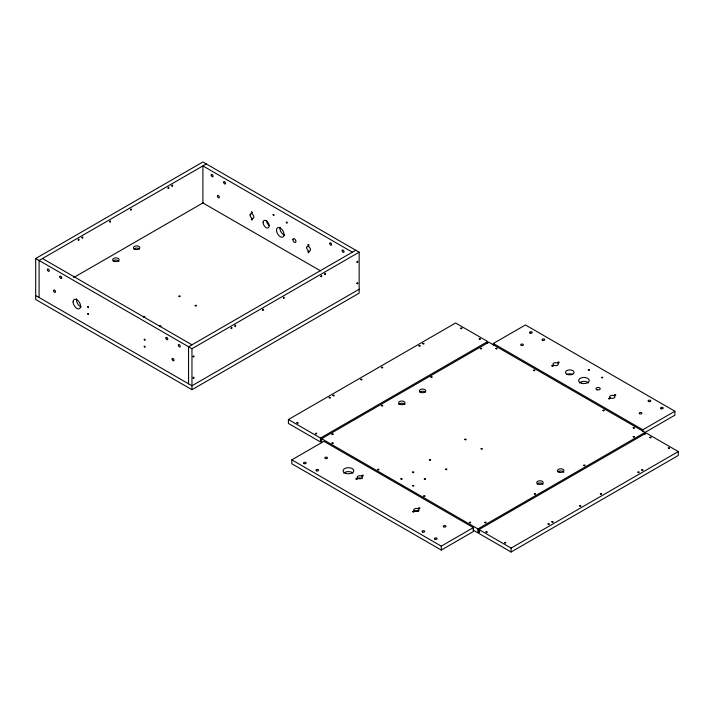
<?xml version="1.0" encoding="UTF-8"?>
<svg xmlns="http://www.w3.org/2000/svg" width="714" height="714" viewBox="0 0 714 714"><rect width="100%" height="100%" fill="white"/><g stroke="black" fill="none" stroke-linecap="round" stroke-linejoin="round"><path stroke-width="1.07" d="M35.7 295.56L35.7 299.478L191.959 389.692L359.16 293.159L359.16 252.194L202.901 161.98L35.7 258.513L35.7 295.56L191.959 385.774L359.16 289.241M479.014 529.574L479.014 533.492L511.099 552.02L678.3 455.487L678.3 451.56L646.215 433.041L479.014 529.574L511.099 548.093L678.3 451.56M511.099 552.02L511.099 548.093M206.301 163.943L39.1 260.476L39.1 297.524M73.694 277.55L203.419 202.651M355.759 250.23L188.558 346.763L188.558 383.811M35.7 258.513L191.959 348.727L359.16 252.194M487.698 341.524L320.497 438.057L320.497 441.975L288.411 423.456L288.411 419.529L455.621 322.996L487.698 341.524L487.698 343.479M321.63 442.626L321.63 438.708L488.831 342.176L645.09 432.389L645.09 434.353M291.812 459.843L323.897 441.323L473.355 527.61L473.355 531.537L441.279 550.057L291.812 463.77L291.812 459.843L441.279 546.139L473.355 527.61M493.356 345.442L493.356 343.479L525.442 324.959L674.9 411.246L674.9 415.173L477.889 528.922L321.63 438.708M493.356 343.479L642.823 429.774L674.9 411.246M473.061 530.056L477.889 532.84L479.808 531.734M352.359 252.194L202.901 165.907L202.901 202.946L320.541 270.865M42.492 258.513L191.959 344.808M288.411 419.529L320.497 438.057M642.823 429.774L642.823 431.738M477.889 528.922L477.889 532.84M441.279 546.139L441.279 550.057M191.959 348.727L191.959 389.692M579.322 382.909A5.337 3.079 0 0 1 588.568 382.909M566.773 374.538A4.266 2.463 0 0 1 572.806 374.538M284.645 235.183A5.337 3.079 60 0 1 280.022 227.168M269.517 225.722A4.266 2.463 60 0 1 266.5 220.492M357.437 478.683A2.669 1.544 0 0 1 362.06 478.683M413.79 511.742A2.669 1.544 0 0 1 416.012 510.617A2.669 1.544 0 0 1 418.672 511.367M343.809 473.123A5.337 3.079 0 0 1 353.046 473.123M419.814 392.129A3.204 1.847 0 0 1 425.365 392.129M398.742 404.561A3.204 1.847 0 0 1 401.83 403.187A3.204 1.847 0 0 1 404.927 404.561M557.955 471.883A3.204 1.847 0 0 1 561.15 470.972A3.204 1.847 0 0 1 563.828 472.329M537.196 483.869A3.204 1.847 0 0 1 540.391 482.959A3.204 1.847 0 0 1 543.068 484.315M81.218 306.868A5.337 3.079 60 0 1 76.594 298.863M133.893 248.981A3.204 1.847 0 0 1 139.435 248.981M113.133 260.967A3.204 1.847 0 0 1 116.32 260.057A3.204 1.847 0 0 1 118.997 261.413M78.183 239.922C79.084 241.876 79.647 237.262 78.183 239.922M81.958 237.744C82.86 239.699 83.422 235.084 81.958 237.744M109.697 221.724C110.599 223.687 111.161 219.073 109.697 221.724M130.457 209.737C131.358 211.701 131.92 207.087 130.457 209.737M168.004 188.059C168.915 190.013 169.477 185.408 168.004 188.059M171.779 185.881C172.69 187.836 173.252 183.221 171.779 185.881M193.11 356.607C194.012 358.571 194.574 353.957 193.11 356.607M193.11 377.965C194.012 379.919 194.574 375.314 193.11 377.965M231.041 328.172C231.943 330.127 232.505 325.522 231.041 328.172M234.817 325.995C235.718 327.949 236.28 323.335 234.817 325.995M262.556 309.974C263.457 311.938 264.019 307.323 262.556 309.974M283.315 297.997C284.217 299.951 284.779 295.337 283.315 297.997M320.863 276.309C321.773 278.273 322.335 273.658 320.863 276.309M324.638 274.131C325.548 276.086 326.111 271.481 324.638 274.131M356.911 262.038C357.821 263.993 358.383 259.387 356.911 262.038M356.911 283.396C357.821 285.35 358.383 280.736 356.911 283.396M87.617 306.618C88.054 309.412 89.553 306.011 87.617 306.618M87.617 313.598C88.054 316.382 89.553 312.982 87.617 313.598M144.228 339.311C144.665 342.095 146.165 338.695 144.228 339.311M144.228 346.281C144.665 349.075 146.165 345.665 144.228 346.281M251.417 212.049C251.855 214.843 253.354 211.433 251.417 212.049M251.417 219.028C251.855 221.813 253.354 218.413 251.417 219.028M273.123 214.557C273.56 217.351 275.06 213.941 273.123 214.557M286.332 222.188C286.769 224.972 288.269 221.572 286.332 222.188M308.037 244.741C308.475 247.526 309.974 244.126 308.037 244.741M308.037 251.712C308.475 254.505 309.974 251.096 308.037 251.712M143.434 316.686C144.603 318.56 145.674 315.311 143.434 316.686M159.668 326.057C160.837 327.931 161.908 324.683 159.668 326.057M178.919 296.203C180.089 298.077 181.151 294.828 178.919 296.203M195.145 305.574C196.314 307.439 197.385 304.2 195.145 305.574M296.89 422.786C298.059 424.66 299.13 421.412 296.89 422.786M315.383 433.469C316.552 435.335 317.623 432.095 315.383 433.469M329.163 397.618C330.332 399.492 331.394 396.243 329.163 397.618M332.938 395.44C334.098 397.314 335.169 394.066 332.938 395.44M331.992 434.121C333.161 435.995 334.223 432.746 331.992 434.121M331.992 443.055C333.161 444.929 334.223 441.68 331.992 443.055M360.677 379.429C361.846 381.294 362.908 378.054 360.677 379.429M355.956 478.898C357.125 480.772 358.196 477.523 355.956 478.898M381.437 367.442C382.606 369.317 383.668 366.068 381.437 367.442M361.998 475.417C363.167 477.282 364.229 474.034 361.998 475.417M381.437 405.579C382.606 407.444 383.668 404.195 381.437 405.579M377.661 469.419C378.831 471.294 379.893 468.045 377.661 469.419M418.984 345.754C420.153 347.629 421.224 344.38 418.984 345.754M422.759 343.577C423.929 345.451 425 342.202 422.759 343.577M400.875 478.898C402.036 480.772 403.107 477.523 400.875 478.898M430.881 377.028C432.041 378.902 433.112 375.653 430.881 377.028M412.567 472.141C413.736 474.016 414.807 470.767 412.567 472.141M412.567 485.654C413.736 487.528 414.807 484.279 412.567 485.654M412.567 511.59C413.736 513.455 414.807 510.207 412.567 511.59M424.268 478.898C425.437 480.772 426.508 477.523 424.268 478.898M429.364 459.834C430.533 461.708 431.604 458.459 429.364 459.834M418.609 508.1C419.778 509.974 420.849 506.726 418.609 508.1M460.691 328.217C461.86 330.091 462.931 326.842 460.691 328.217M423.705 496.007C424.875 497.881 425.946 494.632 423.705 496.007M445.598 469.205C446.768 471.07 447.83 467.831 445.598 469.205M479.183 338.891C480.352 340.765 481.423 337.517 479.183 338.891M480.317 348.486C481.486 350.351 482.557 347.111 480.317 348.486M464.85 439.351C466.01 441.225 467.081 437.977 464.85 439.351M495.793 348.486C496.962 350.351 498.033 347.111 495.793 348.486M481.075 448.722C482.245 450.588 483.316 447.348 481.075 448.722M469.375 522.371C470.544 524.246 471.615 520.997 469.375 522.371M484.851 522.371C486.02 524.246 487.082 520.997 484.851 522.371M485.984 531.957C487.153 533.831 488.215 530.582 485.984 531.957M533.536 370.271C534.706 372.146 535.777 368.897 533.536 370.271M504.477 542.64C505.646 544.505 506.717 541.266 504.477 542.64M551.842 365.809C553.011 367.674 554.082 364.435 551.842 365.809M557.884 362.319C559.053 364.194 560.115 360.945 557.884 362.319M534.295 493.829C535.464 495.694 536.526 492.455 534.295 493.829M548.066 524.005C549.236 525.879 550.307 522.63 548.066 524.005M551.842 521.827C553.011 523.701 554.082 520.452 551.842 521.827M588.265 369.834C589.434 371.708 590.505 368.46 588.265 369.834M601.474 377.465C602.643 379.339 603.714 376.091 601.474 377.465M583.74 465.278C584.909 467.152 585.971 463.904 583.74 465.278M579.581 505.815C580.75 507.681 581.821 504.432 579.581 505.815M602.982 410.371C604.151 412.237 605.222 408.988 602.982 410.371M608.453 398.492C609.622 400.367 610.693 397.118 608.453 398.492M614.495 395.003C615.664 396.877 616.735 393.628 614.495 395.003M600.34 493.829C601.509 495.694 602.58 492.455 600.34 493.829M633.175 427.802C634.344 429.676 635.415 426.428 633.175 427.802M633.175 436.736C634.344 438.61 635.415 435.361 633.175 436.736M637.897 472.141C639.066 474.016 640.137 470.767 637.897 472.141M641.672 469.964C642.841 471.838 643.912 468.589 641.672 469.964M649.785 437.387C650.954 439.262 652.025 436.013 649.785 437.387M668.277 448.062C669.446 449.936 670.517 446.687 668.277 448.062M648.758 401.571A1.339 0.768 0 0 0 650.757 400.902A1.339 0.768 0 0 0 648.758 400.233A1.339 0.768 0 0 0 648.758 401.571M661.218 408.756A1.339 0.768 0 0 0 663.217 408.087A1.339 0.768 0 0 0 661.218 407.426A1.339 0.768 0 0 0 661.218 408.756M639.61 413.754A1.339 0.768 0 0 0 641.85 413.415A1.339 0.768 0 0 0 640.208 412.469A1.339 0.768 0 0 0 639.61 413.754M529.966 333.019A1.339 0.768 0 0 0 532.207 332.679A1.339 0.768 0 0 0 530.564 331.733A1.339 0.768 0 0 0 529.966 333.019M542.426 340.212A1.339 0.768 0 0 0 544.657 339.864A1.339 0.768 0 0 0 543.024 338.927A1.339 0.768 0 0 0 542.426 340.212M521.381 345.46A1.339 0.768 0 0 0 523.38 344.791A1.339 0.768 0 0 0 521.381 344.121A1.339 0.768 0 0 0 521.381 345.46M610.363 397.957A2.669 1.544 0 0 0 614.825 397.27A2.669 1.544 0 0 0 611.559 395.377A2.669 1.544 0 0 0 610.363 397.957M553.752 365.273A2.669 1.544 0 0 0 558.214 364.577A2.669 1.544 0 0 0 554.948 362.694A2.669 1.544 0 0 0 553.752 365.273M597.029 389.764A2.133 1.232 0 0 0 600.233 388.702A2.133 1.232 0 0 0 597.029 387.631A2.133 1.232 0 0 0 597.029 389.764M581.276 383.195A5.337 3.079 0 0 0 589.282 380.526A5.337 3.079 0 0 0 581.276 377.858A5.337 3.079 0 0 0 581.276 383.195M567.657 374.493A4.266 2.463 0 0 0 574.056 372.351A4.266 2.463 0 0 0 567.657 370.218A4.266 2.463 0 0 0 567.657 374.493M329.716 243.483A1.339 0.768 60 0 0 331.135 245.241A1.339 0.768 60 0 0 331.135 243.349A1.339 0.768 60 0 0 329.716 243.483M342.176 250.668A1.339 0.768 60 0 0 343.586 252.435A1.339 0.768 60 0 0 343.586 250.543A1.339 0.768 60 0 0 342.176 250.668M211.201 175.055A1.339 0.768 60 0 0 212.62 176.813A1.339 0.768 60 0 0 212.62 174.93A1.339 0.768 60 0 0 211.201 175.055M223.66 182.248A1.339 0.768 60 0 0 225.071 184.007A1.339 0.768 60 0 0 225.071 182.124A1.339 0.768 60 0 0 223.66 182.248M217.431 196.082A1.339 0.768 60 0 0 218.85 197.849A1.339 0.768 60 0 0 218.85 195.957A1.339 0.768 60 0 0 217.431 196.082M306.69 247.615A2.669 1.544 60 0 0 309.528 251.141A2.669 1.544 60 0 0 309.528 247.365A2.669 1.544 60 0 0 306.69 247.615M250.078 214.932A2.669 1.544 60 0 0 252.908 218.457A2.669 1.544 60 0 0 252.908 214.682A2.669 1.544 60 0 0 250.078 214.932M292.918 239.663A2.133 1.232 60 0 0 295.185 242.483A2.133 1.232 60 0 0 295.185 239.467A2.133 1.232 60 0 0 292.918 239.663M276.497 230.185A5.337 3.079 60 0 0 282.164 237.226A5.337 3.079 60 0 0 282.164 229.685A5.337 3.079 60 0 0 276.497 230.185M263.1 222.447A4.266 2.463 60 0 0 267.634 228.087A4.266 2.463 60 0 0 267.634 222.045A4.266 2.463 60 0 0 263.1 222.447M422.679 532.091A1.339 0.768 0 0 0 424.678 531.43A1.339 0.768 0 0 0 422.679 530.761A1.339 0.768 0 0 0 422.679 532.091M443.724 526.852A1.339 0.768 0 0 0 445.964 526.504A1.339 0.768 0 0 0 444.322 525.558A1.339 0.768 0 0 0 443.724 526.852M434.862 539.159A1.339 0.768 0 0 0 437.093 538.82A1.339 0.768 0 0 0 435.46 537.874A1.339 0.768 0 0 0 434.862 539.159M303.887 463.547A1.339 0.768 0 0 0 306.119 463.199A1.339 0.768 0 0 0 304.485 462.261A1.339 0.768 0 0 0 303.887 463.547M325.495 458.549A1.339 0.768 0 0 0 327.494 457.879A1.339 0.768 0 0 0 325.495 457.219A1.339 0.768 0 0 0 325.495 458.549M316.623 470.865A1.339 0.768 0 0 0 318.623 470.196A1.339 0.768 0 0 0 316.623 469.526A1.339 0.768 0 0 0 316.623 470.865M414.477 511.054A2.669 1.544 0 0 0 418.939 510.358A2.669 1.544 0 0 0 415.673 508.475A2.669 1.544 0 0 0 414.477 511.054M357.866 478.362A2.669 1.544 0 0 0 362.328 477.675A2.669 1.544 0 0 0 359.062 475.792A2.669 1.544 0 0 0 357.866 478.362M345.754 473.409A5.337 3.079 0 0 0 353.76 470.74A5.337 3.079 0 0 0 345.754 468.072A5.337 3.079 0 0 0 345.754 473.409M420.992 392.477A3.204 1.847 0 0 0 425.794 390.879A3.204 1.847 0 0 0 420.992 389.273A3.204 1.847 0 0 0 420.992 392.477M400.233 404.463A3.204 1.847 0 0 0 405.034 402.866A3.204 1.847 0 0 0 400.233 401.259A3.204 1.847 0 0 0 400.233 404.463M537.704 483.922A3.204 1.847 0 0 0 543.068 483.092A3.204 1.847 0 0 0 539.141 480.825A3.204 1.847 0 0 0 537.704 483.922M559.133 472.231A3.204 1.847 0 0 0 563.935 470.633A3.204 1.847 0 0 0 559.133 469.027A3.204 1.847 0 0 0 559.133 472.231M165.916 338.052A1.339 0.768 60 0 0 167.326 339.81A1.339 0.768 60 0 0 167.326 337.927A1.339 0.768 60 0 0 165.916 338.052M178.366 345.237A1.339 0.768 60 0 0 179.785 347.004A1.339 0.768 60 0 0 179.785 345.112A1.339 0.768 60 0 0 178.366 345.237M172.136 359.08A1.339 0.768 60 0 0 173.556 360.838A1.339 0.768 60 0 0 173.556 358.955A1.339 0.768 60 0 0 172.136 359.08M47.401 269.624A1.339 0.768 60 0 0 48.82 271.391A1.339 0.768 60 0 0 48.82 269.499A1.339 0.768 60 0 0 47.401 269.624M59.851 276.818A1.339 0.768 60 0 0 61.27 278.576A1.339 0.768 60 0 0 61.27 276.693A1.339 0.768 60 0 0 59.851 276.818M53.63 290.652A1.339 0.768 60 0 0 55.04 292.419A1.339 0.768 60 0 0 55.04 290.527A1.339 0.768 60 0 0 53.63 290.652M73.069 301.879A5.337 3.079 60 0 0 78.727 308.921A5.337 3.079 60 0 0 78.727 301.37A5.337 3.079 60 0 0 73.069 301.879M135.062 249.329A3.204 1.847 0 0 0 139.864 247.731A3.204 1.847 0 0 0 135.062 246.125A3.204 1.847 0 0 0 135.062 249.329M114.302 261.315A3.204 1.847 0 0 0 119.104 259.717A3.204 1.847 0 0 0 114.302 258.111A3.204 1.847 0 0 0 114.302 261.315"/></g></svg>
